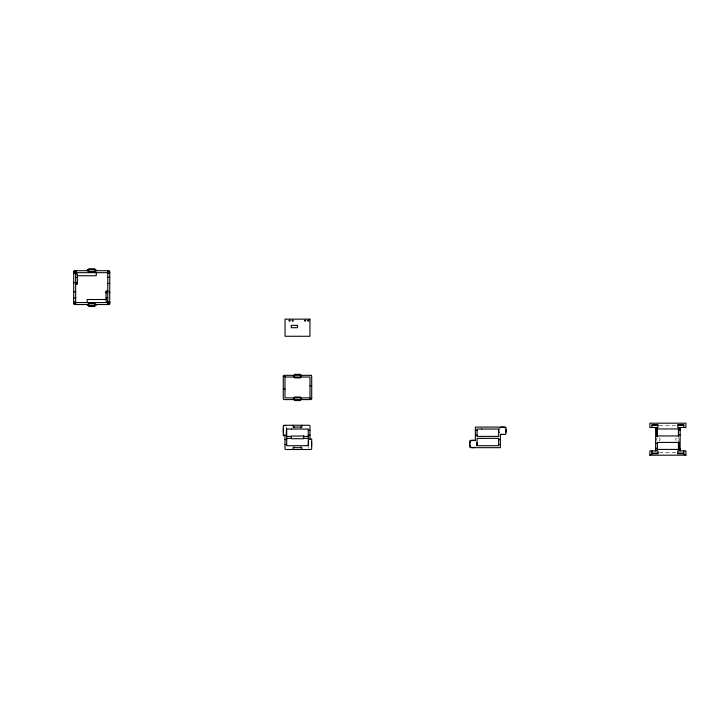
<?xml version="1.0" encoding="UTF-8"?>
<svg xmlns="http://www.w3.org/2000/svg" width="722" height="722" viewBox="0 0 722 722"><rect width="100%" height="100%" fill="white"/><g stroke="black" fill="none" stroke-linecap="round" stroke-linejoin="round"><path stroke-width="0.54" stroke-dasharray="3.61 2.71" d="M659.303 425.772L676.46 425.772A3.673 3.673 0 0 1 676.947 425.8M659.303 452.604L676.46 452.604A3.673 3.673 0 0 0 676.947 452.577M308.944 448.434L308.502 446.9M286.201 426.774L286.472 427.857M678.671 437.731C681.081 442.496 673.797 442.496 676.216 437.731M659.556 437.731C661.966 442.496 654.683 442.496 657.101 437.731"/><path stroke-width="1.08" d="M283.403 428.471L283.403 432.478M311.579 446.286L311.579 442.279M308.628 441.097L308.33 445.636M286.201 434.166L286.571 428.471M284.333 425.646L285.65 425.646M285.65 435.303L283.277 435.7L283.277 426.224A0.984 0.984 0 0 1 284.251 425.249L309.007 425.249A0.984 0.984 0 0 1 309.991 426.224L309.991 439.301M309.548 439.238L311.705 439.057L311.705 448.533A0.984 0.984 0 0 1 310.722 449.508L285.966 449.508A0.984 0.984 0 0 1 284.991 448.533L284.991 435.014M651.957 450.889L651.957 453.714L657.959 453.714L657.959 450.889L649.872 450.889L649.872 455.185L651.786 454.328M88.653 268.755L94.772 268.755M86.685 270.714A0.984 0.984 0 0 0 87.669 269.73L95.746 269.73A0.984 0.984 0 0 0 96.739 270.714M87.967 304.54L74.682 304.54A0.984 0.984 0 0 1 73.698 303.556L73.698 271.698A0.984 0.984 0 0 1 74.682 270.714L87.714 270.714M95.466 270.714L108.751 270.714A0.984 0.984 0 0 1 109.726 271.698L109.726 303.556A0.984 0.984 0 0 1 108.751 304.54L95.71 304.54M88.653 270.958L87.669 270.958L87.669 269.73M94.781 270.958L95.755 270.958L95.755 269.73M88.653 271.445L94.781 271.445M74.059 272.555L73.698 272.555A0.984 0.984 0 0 1 74.682 271.571L75.657 271.571M107.768 271.571L108.751 271.571A0.984 0.984 0 0 1 109.726 272.555M75.657 272.672L107.768 272.672M73.698 273.286L75.657 273.286M107.768 273.286L109.726 273.286M75.657 273.909L77.371 273.909L77.371 284.197L75.657 284.197M77.371 275.741L96.243 275.741L96.243 272.672M107.768 277.329L109.726 277.329M75.657 277.456L77.371 277.456M74.059 282.356L73.698 282.356A1.841 1.841 0 0 0 73.942 283.277M76.875 282.356L77.371 282.356A1.841 1.841 0 0 1 76.839 283.656M75.657 283.34L77.371 283.34M107.768 283.457L109.726 283.457M107.768 291.056L106.053 291.056L106.053 301.336L107.768 301.336M73.698 291.787L75.657 291.787M106.053 291.914L107.768 291.914M106.558 292.897L106.053 292.897A1.841 1.841 0 0 1 106.432 291.778M109.365 292.897L109.726 292.897A1.841 1.841 0 0 0 109.347 291.778M106.053 297.798L107.768 297.798M73.698 297.915L75.657 297.915M106.053 299.513L87.181 299.513L87.181 302.572M73.698 301.967L75.657 301.967M107.768 301.967L109.726 301.967M75.657 302.572L107.768 302.572M109.365 302.698L109.726 302.698A0.984 0.984 0 0 1 108.751 303.682L107.768 303.682M73.698 302.698A0.984 0.984 0 0 0 74.682 303.682L75.657 303.682M88.653 303.8L94.781 303.8M88.653 304.296L87.669 304.296L87.669 305.514L95.746 305.514A0.984 0.984 0 0 1 96.739 304.54M94.781 304.296L95.755 304.296L95.755 305.514M88.653 306.498L94.772 306.498M294.432 374.348L300.551 374.348M283.277 376.469L284.991 376.469L284.991 397.876L309.991 397.876M294.423 376.55L293.448 376.55L293.448 375.323M300.551 376.55L301.534 376.55L301.534 375.323M284.991 377.037L309.991 377.037L309.991 398.445L311.705 398.445M309.991 385.783L311.705 385.783M283.277 389.131L284.991 389.131M294.423 398.363L293.448 398.363L293.448 399.591M300.551 398.363L301.534 398.363L301.534 399.591M294.432 400.566L300.551 400.566M651.957 425.276L657.959 425.276M677.814 425.276L683.815 425.276M656.614 428.949L678.427 428.949M656.614 430.059L657.345 430.059M678.427 429.996L680.142 429.996M308.276 430.267L309.991 430.267M475.374 430.267L477.089 430.267M656.614 434.843L657.345 434.843M678.427 434.897L680.142 434.897M308.276 435.176L309.991 435.176M475.374 435.176L477.089 435.176M656.614 435.953L678.427 435.953M286.706 436.395L291.363 436.395M303.619 436.395L308.276 436.395M286.706 438.362L291.363 438.362M303.619 438.362L308.276 438.362M284.991 439.581L286.706 439.581M498.658 439.581L500.373 439.581M657.345 442.424L679.158 442.424M655.63 443.479L657.345 443.479M678.427 443.534L679.158 443.534M284.991 444.49L286.706 444.49M498.658 444.49L500.373 444.49M655.63 448.38L657.345 448.38M678.427 448.317L679.158 448.317M657.345 449.427L679.158 449.427M651.957 453.1L657.959 453.1M677.814 453.1L683.815 453.1M649.872 455.185L685.9 455.185L685.9 450.889L677.814 450.889L677.814 453.714L683.815 453.714L683.815 450.889M284.991 435.7L284.134 434.996M683.978 454.328L685.9 455.185M683.815 427.487L683.815 424.662L677.814 424.662L677.814 427.487L685.9 427.487L685.9 423.191L649.872 423.191L649.872 427.487L657.959 427.487L657.959 424.662L651.957 424.662L651.957 427.487M680.142 427.487L680.142 450.889M679.158 442.044L679.158 449.815M678.427 428.525L678.427 436.368M678.427 442.044L678.427 449.815M657.345 442.306L657.345 449.553M655.63 427.487L655.63 450.889M301.904 425.249L301.904 427.081L293.078 427.081L293.078 425.249M301.904 449.508L301.904 447.676L293.078 447.676L293.078 449.508M300.794 427.081L300.794 427.821M300.794 446.936L300.794 447.676M300.551 375.323L300.551 377.895L294.423 377.895L294.423 375.323M300.551 399.591L300.551 397.019L294.423 397.019L294.423 399.591M294.179 427.081L294.179 427.821M294.179 446.936L294.179 447.676M108.751 270.714L108.751 271.571M108.751 303.682L108.751 304.54M107.768 270.714L107.768 304.54M94.781 269.73L94.781 272.302L88.653 272.302L88.653 269.73M94.781 305.514L94.781 302.942L88.653 302.942L88.653 305.514M75.657 270.714L75.657 304.54M74.682 270.714L74.682 271.571M74.682 303.682L74.682 304.54M680.142 448.931A3.673 3.673 0 0 1 679.763 450.555M655.91 450.338A3.673 3.673 0 0 1 655.63 448.931M679.763 427.821A3.673 3.673 0 0 1 680.142 429.446M655.63 429.446A3.673 3.673 0 0 1 655.91 428.038M109.726 302.698A1.841 1.841 0 0 1 106.973 304.287M86.685 304.54A0.984 0.984 0 0 1 87.669 305.514M76.009 284.134A1.841 1.841 0 0 1 75.539 284.197M73.698 272.555A1.841 1.841 0 0 1 73.942 271.634M74.42 271.093A1.841 1.841 0 0 1 76.658 271.093M106.973 291.3A1.841 1.841 0 0 1 107.894 291.056M476.809 442.586A3.673 3.673 0 0 1 476.809 445.402M475.247 447.18A3.673 3.673 0 0 1 471.574 447.18M470.491 446.232A3.673 3.673 0 0 1 470.491 441.756M471.574 440.808A3.673 3.673 0 0 1 475.247 440.808M505.734 429.355A3.673 3.673 0 0 1 505.734 432.171M503.288 434.31A3.673 3.673 0 0 1 501.384 434.31M499.146 432.595A3.673 3.673 0 0 1 499.146 428.922M500.093 427.848A3.673 3.673 0 0 1 504.57 427.848M289.089 320.613C290.054 322.869 290.849 318.736 289.089 320.613M292.202 320.613C293.249 322.86 293.827 318.736 292.202 320.613M304.657 320.613C305.623 322.869 306.408 318.736 304.657 320.613M307.771 320.613C308.781 322.86 309.44 318.736 307.771 320.613M309.937 319.142L285.037 319.142L285.037 336.262L309.937 336.262L309.937 319.142M297.491 325.36L291.264 325.36L291.264 327.698L297.491 327.698L297.491 325.36M310.722 375.323L284.251 375.323A0.984 0.984 0 0 0 283.277 376.306L283.277 398.607A0.984 0.984 0 0 0 284.251 399.591L310.722 399.591A0.984 0.984 0 0 0 311.705 398.607L311.705 376.306A0.984 0.984 0 0 0 310.722 375.323M505.03 427.081L475.374 427.081L475.374 440.321L470.717 440.321A0.984 0.984 0 0 0 469.733 441.295L469.733 446.692A0.984 0.984 0 0 0 470.717 447.676L500.373 447.676L500.373 434.436L505.03 434.436A0.984 0.984 0 0 0 506.014 433.453L506.014 428.065A0.984 0.984 0 0 0 505.03 427.081M657.345 428.561L656.614 428.561L656.614 436.368L657.345 436.332L657.345 428.561M291.363 429.048L286.706 429.048L286.706 445.709L308.276 445.709L308.276 429.048L291.363 429.048M481.745 429.048L477.089 429.048L477.089 436.395L498.658 436.395L498.658 429.048L481.745 429.048M303.619 436.034L291.363 436.034L291.363 438.723L303.619 438.723L303.619 436.034M481.745 438.362L477.089 438.362L477.089 445.709L498.658 445.709L498.658 438.362L481.745 438.362"/></g></svg>
